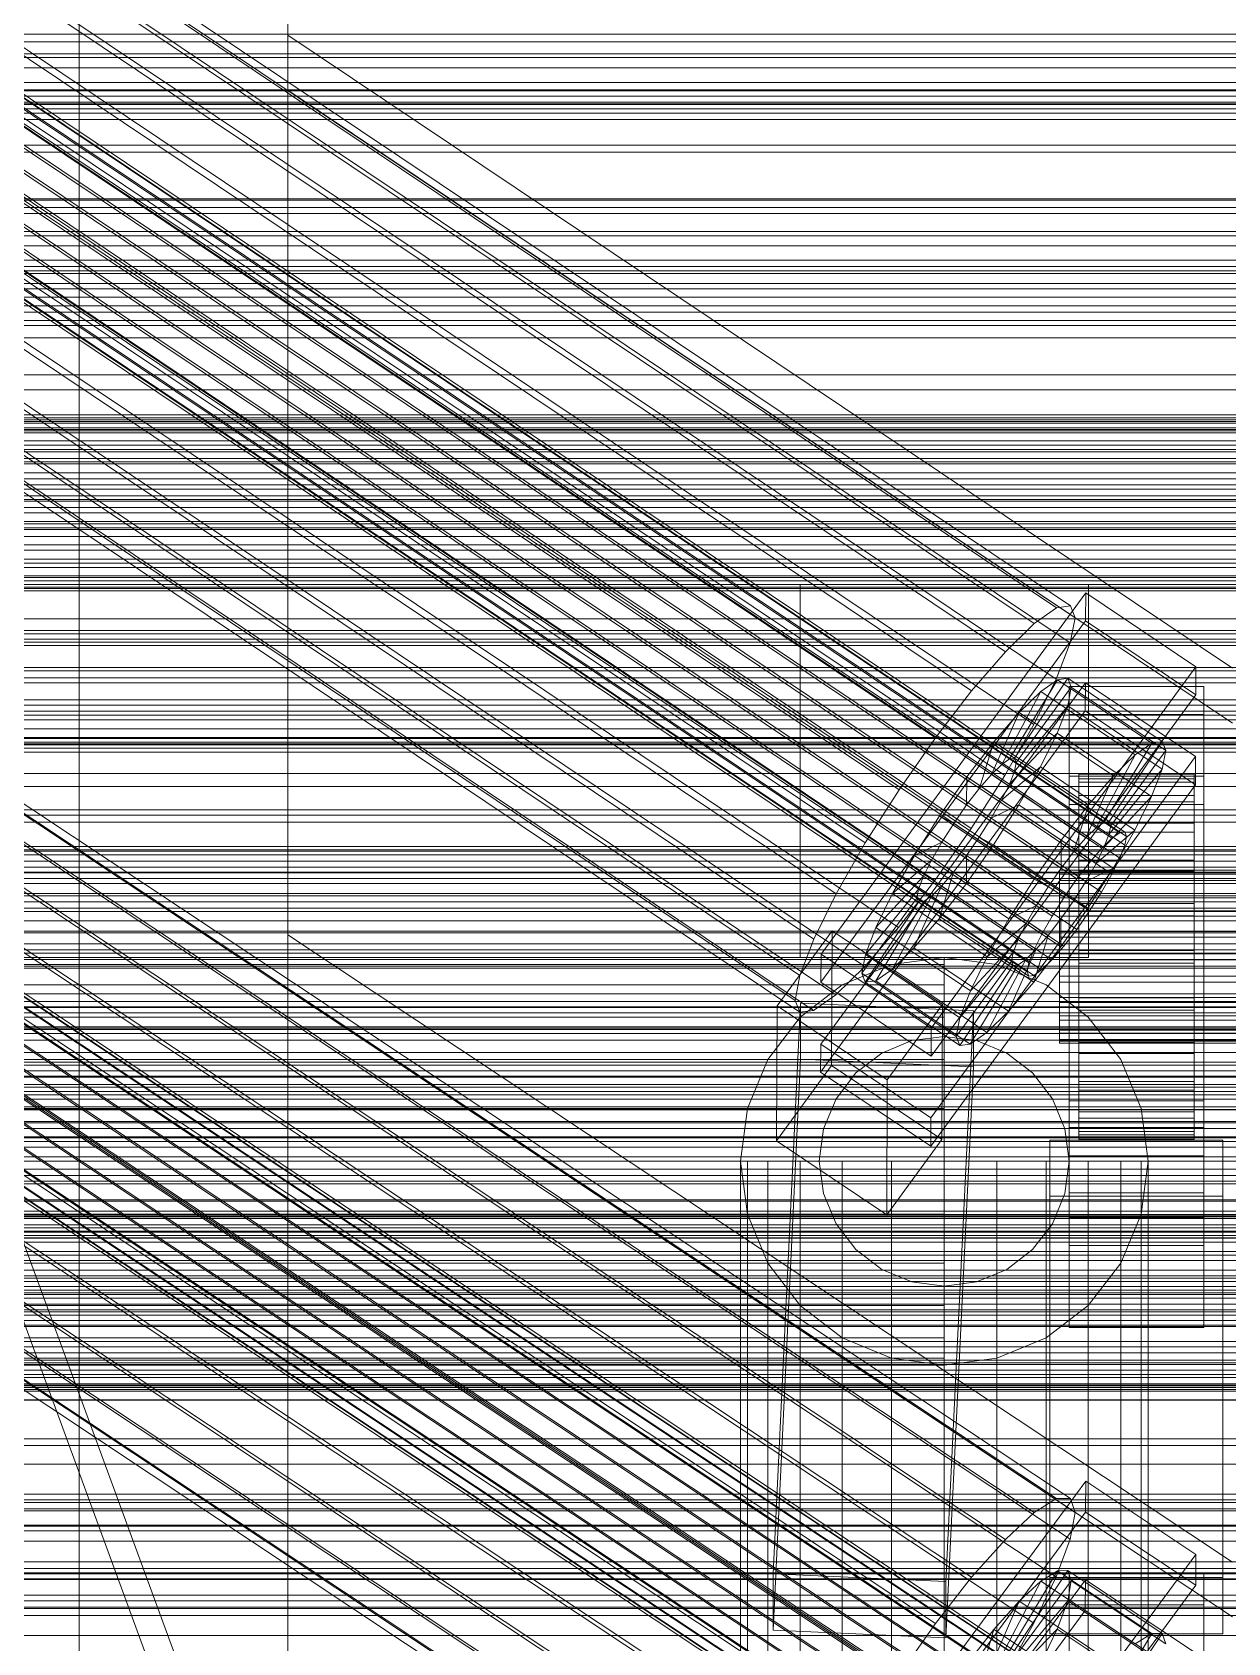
# Model space of a CAD drawing. Header units: millimetres. Extents: x -1970 to 59977, y -50268 to 6837.
# Drawn here: x -254.9 to -130.5, y -33500.1 to -33332.5 of the extents above; entities that cross this region are included whole.
import ezdxf

# ---------------------------------------------------------------- set-up
doc = ezdxf.new("R2010")
doc.units = ezdxf.units.MM
for name, color, linetype, lineweight in [('frontal_briquetadora', 7, 'Continuous', 0), ('frontal_C01', 7, 'Continuous', 0), ('frontal_C02', 7, 'Continuous', 0), ('frontal_C02-briq', 7, 'Continuous', 0), ('frontal_C03', 7, 'Continuous', 0), ('frontal_mezcladora', 7, 'Continuous', 0), ('frontal_secador', 7, 'Continuous', 0)]:
    doc.layers.add(name, color=color, linetype=linetype, lineweight=lineweight)

msp = doc.modelspace()

# ---------------------------------------------------------------- linework, layer by layer
at = {"layer": 'frontal_briquetadora'}
for p, q in [((-170, -33700), (-305, -33332.75)), ((345, -33332.75), (-305, -33332.75)), ((-167, -33700), (-302, -33332.75))]:
    msp.add_line(p, q, dxfattribs=at)
at = {"layer": 'frontal_C01'}
for p, q in [((-250, -32680.37), (-250, -35735.764)), ((-250, -35740.498), (-250, -32685.104)), ((-228.298, -33114.26), (-228.298, -33426.447)), ((-228.298, -33432.135), (-228.298, -33119.948)), ((-332.629, -33362.763), (-148.32, -33485.095)), ((-331.181, -33362.756), (-146.872, -33485.088)), ((-334.938, -33364.211), (-150.629, -33486.542)), ((-330.692, -33364.19), (-146.383, -33486.521)), ((-356.348, -33367.134), (-142.549, -33509.038)), ((-355.53, -33366.621), (-141.731, -33508.525)), ((-355.017, -33366.618), (-141.218, -33508.523)), ((-354.844, -33367.126), (-141.045, -33509.031)), ((-337.95, -33366.999), (-153.641, -33489.331)), ((-331.197, -33366.966), (-146.887, -33489.297)), ((-358.659, -33369.518), (-144.861, -33511.423)), ((-357.415, -33368.122), (-143.617, -33510.026)), ((-355.541, -33369.503), (-141.742, -33511.407)), ((-355.022, -33368.11), (-141.224, -33510.015)), ((-146.196, -33513.132), (-359.995, -33371.227)), ((-356.363, -33371.209), (-142.565, -33513.113)), ((-341.461, -33370.94), (-157.152, -33493.271)), ((-332.659, -33370.896), (-148.35, -33493.227)), ((-361.332, -33373.132), (-147.533, -33515.037)), ((-357.434, -33373.113), (-143.635, -33515.017)), ((-362.578, -33375.104), (-148.779, -33517.009)), ((-358.68, -33375.085), (-144.881, -33516.989)), ((-160.922, -33498.094), (-345.231, -33375.763)), ((-334.981, -33375.712), (-150.672, -33498.043)), ((-363.648, -33377.008), (-149.85, -33518.913)), ((-360.017, -33376.99), (-146.218, -33518.895)), ((-364.471, -33378.715), (-150.672, -33520.619)), ((-361.352, -33378.699), (-147.554, -33520.604)), ((-365.168, -33381.091), (-151.369, -33522.995)), ((-364.989, -33380.107), (-151.191, -33522.012)), ((-363.664, -33381.083), (-149.865, -33522.988)), ((-362.596, -33380.095), (-148.798, -33522)), ((-349.002, -33381.14), (-164.693, -33503.471)), ((-338.003, -33381.085), (-153.694, -33503.417)), ((-364.995, -33381.599), (-151.196, -33523.503)), ((-364.482, -33381.596), (-150.683, -33523.501)), ((-352.519, -33386.705), (-168.21, -33509.037)), ((-341.52, -33386.65), (-157.211, -33508.982)), ((-355.541, -33392.079), (-171.232, -33514.41)), ((-345.291, -33392.028), (-160.982, -33514.359)), ((-357.863, -33396.895), (-173.554, -33519.226)), ((-349.061, -33396.851), (-164.752, -33519.182)), ((-359.326, -33400.825), (-175.016, -33523.156)), ((-352.572, -33400.791), (-168.263, -33523.122)), ((-359.83, -33403.601), (-175.521, -33525.932)), ((-355.584, -33403.58), (-171.275, -33525.911)), ((-359.341, -33405.034), (-175.032, -33527.366)), ((-357.893, -33405.027), (-173.584, -33527.358)), ((-450, -33413.426), (450, -33413.426)), ((450, -33426.233), (-450, -33426.233)), ((-130, -33491.691), (-228.298, -33426.447)), ((-228.298, -33426.447), (-228.298, -33738.634)), ((-228.298, -33426.447), (-228.298, -33432.135)), ((-228.298, -33744.321), (-228.298, -33432.135)), ((-228.298, -33432.135), (-130, -33497.378)), ((450, -33446.584), (-450, -33446.584)), ((-450, -33459.391), (450, -33459.391)), ((-172.809, -33520.529), (-145.277, -33483.29)), ((-145.289, -33486.492), (-145.277, -33483.29)), ((-145.277, -33483.29), (-133.809, -33490.902)), ((-150.629, -33486.542), (-148.32, -33485.095)), ((-148.32, -33485.095), (-146.872, -33485.088)), ((-146.872, -33485.088), (-146.383, -33486.521)), ((-145.289, -33486.492), (-172.821, -33523.731)), ((-153.641, -33489.331), (-150.629, -33486.542)), ((-146.383, -33486.521), (-146.887, -33489.297)), ((-133.821, -33494.104), (-145.289, -33486.492)), ((-157.152, -33493.271), (-153.641, -33489.331)), ((-146.887, -33489.297), (-148.35, -33493.227)), ((-133.809, -33490.902), (-161.341, -33528.141)), ((-133.809, -33490.902), (-133.821, -33494.104)), ((-172.847, -33530.775), (-145.315, -33493.536)), ((-160.922, -33498.094), (-157.152, -33493.271)), ((-154.017, -33501.427), (-149.953, -33493.677)), ((-153.199, -33500.914), (-148.226, -33492.594)), ((-152.686, -33500.911), (-147.143, -33492.589)), ((-152.513, -33501.419), (-146.777, -33493.661)), ((-149.953, -33493.677), (-152.207, -33495.763)), ((-148.35, -33493.227), (-150.672, -33498.043)), ((-148.226, -33492.594), (-149.953, -33493.677)), ((-149.953, -33493.677), (-140.123, -33500.201)), ((-147.143, -33492.589), (-148.226, -33492.594)), ((-148.226, -33492.594), (-138.396, -33499.118)), ((-147.155, -33495.738), (-146.777, -33493.661)), ((-147.143, -33492.589), (-137.313, -33499.113)), ((-146.777, -33493.661), (-147.143, -33492.589)), ((-147, -33496.13), (-147, -33492.928)), ((-147, -33492.928), (-133, -33492.928)), ((-147, -33538.401), (-147, -33492.928)), ((-146.777, -33493.661), (-136.948, -33500.185)), ((-145.327, -33496.738), (-145.315, -33493.536)), ((-145.315, -33493.536), (-133.847, -33501.148)), ((-133, -33492.928), (-133, -33496.13)), ((-133, -33492.928), (-133, -33538.401)), ((-161.353, -33531.343), (-133.821, -33494.104)), ((-145.327, -33496.738), (-172.859, -33533.977)), ((-155.085, -33502.415), (-152.207, -33495.763)), ((-152.207, -33495.763), (-154.833, -33498.71)), ((-152.692, -33502.403), (-147.155, -33495.738)), ((-152.207, -33495.763), (-142.377, -33502.287)), ((-148.249, -33498.677), (-147.155, -33495.738)), ((-147.155, -33495.738), (-137.325, -33502.262)), ((-133, -33496.13), (-147, -33496.13)), ((-147, -33496.13), (-147, -33541.603)), ((-133.859, -33504.349), (-145.327, -33496.738)), ((-133, -33541.603), (-133, -33496.13)), ((-164.693, -33503.471), (-160.922, -33498.094)), ((-154.833, -33498.71), (-157.653, -33502.318)), ((-156.329, -33503.811), (-154.833, -33498.71)), ((-154.833, -33498.71), (-145.003, -33505.235)), ((-150.672, -33498.043), (-153.694, -33503.417)), ((-153.21, -33503.795), (-148.249, -33498.677)), ((-149.985, -33502.28), (-148.249, -33498.677)), ((-148.249, -33498.677), (-138.419, -33505.202)), ((-138.396, -33499.118), (-143.369, -33507.438)), ((-137.313, -33499.113), (-142.856, -33507.436)), ((-140.123, -33500.201), (-138.396, -33499.118)), ((-138.396, -33499.118), (-137.313, -33499.113)), ((-137.313, -33499.113), (-136.948, -33500.185))]:
    msp.add_line(p, q, dxfattribs=at)
at = {"layer": 'frontal_C02'}
for p, q in [((-250, -32976.99), (-250, -35767.535)), ((-250, -35772.314), (-250, -32981.769)), ((-228.298, -33158.452), (-228.298, -33332.832)), ((-228.298, -33338.573), (-228.298, -33164.193)), ((-332.629, -33268.94), (-148.32, -33392.424)), ((-331.181, -33268.743), (-146.872, -33392.227)), ((-334.938, -33270.563), (-150.629, -33394.047)), ((-330.692, -33269.986), (-146.383, -33393.47)), ((-356.348, -33273.156), (-142.549, -33416.398)), ((-355.53, -33272.581), (-141.731, -33415.822)), ((-355.022, -33273.873), (-141.224, -33417.114)), ((-355.017, -33272.511), (-141.218, -33415.753)), ((-354.844, -33272.952), (-141.045, -33416.193)), ((-337.95, -33273.504), (-153.641, -33396.988)), ((-331.197, -33272.585), (-146.887, -33396.069)), ((-358.659, -33275.635), (-144.861, -33418.877)), ((-357.415, -33274.198), (-143.617, -33417.439)), ((-355.541, -33275.211), (-141.742, -33418.453)), ((-146.196, -33420.611), (-359.995, -33277.37)), ((-356.363, -33276.876), (-142.565, -33420.118)), ((-332.659, -33276.363), (-148.35, -33399.847)), ((-357.434, -33278.754), (-143.635, -33421.995)), ((-341.461, -33277.56), (-157.152, -33401.044)), ((-361.332, -33279.284), (-147.533, -33422.525)), ((-358.68, -33280.717), (-144.881, -33423.958)), ((-362.578, -33281.247), (-148.779, -33424.488)), ((-160.922, -33405.94), (-345.231, -33282.456)), ((-334.981, -33281.062), (-150.672, -33404.546)), ((-363.648, -33283.125), (-149.85, -33426.366)), ((-360.017, -33282.631), (-146.218, -33425.872)), ((-364.471, -33284.79), (-150.672, -33428.031)), ((-362.596, -33285.803), (-148.798, -33429.044)), ((-361.352, -33284.365), (-147.554, -33427.607)), ((-365.168, -33287.049), (-151.369, -33430.29)), ((-364.995, -33287.49), (-151.196, -33430.731)), ((-364.989, -33286.128), (-151.191, -33429.369)), ((-364.482, -33287.42), (-150.683, -33430.661)), ((-363.664, -33286.844), (-149.865, -33430.086)), ((-338.003, -33286.362), (-153.694, -33409.846)), ((-349.002, -33287.857), (-164.693, -33411.341)), ((-341.52, -33291.901), (-157.211, -33415.385)), ((-352.519, -33293.397), (-168.21, -33416.881)), ((-345.291, -33297.303), (-160.982, -33420.787)), ((-355.541, -33298.696), (-171.232, -33422.18)), ((-349.061, -33302.198), (-164.752, -33425.682)), ((-357.863, -33303.395), (-173.554, -33426.879)), ((-359.326, -33307.173), (-175.016, -33430.657)), ((-352.572, -33306.255), (-168.263, -33429.739)), ((-355.584, -33309.195), (-171.275, -33432.679)), ((-359.83, -33309.772), (-175.521, -33433.256)), ((-359.341, -33311.016), (-175.032, -33434.5)), ((-357.893, -33310.819), (-173.584, -33434.303)), ((-311.15, -33333.539), (311.15, -33333.539)), ((-130, -33398.69), (-228.298, -33332.832)), ((-228.298, -33332.832), (-228.298, -33617.653)), ((-228.298, -33332.832), (-228.298, -33338.573)), ((-311.15, -33334.789), (311.15, -33334.789)), ((-311.15, -33337.756), (311.15, -33337.756)), ((-311.15, -33338.64), (311.15, -33338.64)), ((-228.298, -33623.394), (-228.298, -33338.573)), ((-228.298, -33338.573), (-130, -33404.431)), ((-425, -33339.802), (425, -33339.802)), ((-311.15, -33340.505), (311.15, -33340.505)), ((-311.15, -33340.963), (311.15, -33340.963)), ((-311.15, -33341.599), (311.15, -33341.599)), ((-172.809, -33428.452), (-145.277, -33390.859)), ((-145.289, -33393.781), (-145.277, -33390.859)), ((-145.277, -33390.859), (-133.809, -33398.542)), ((-150.629, -33394.047), (-148.32, -33392.424)), ((-148.32, -33392.424), (-146.872, -33392.227)), ((-146.872, -33392.227), (-146.383, -33393.47)), ((-145.289, -33393.781), (-172.821, -33431.374)), ((-153.641, -33396.988), (-150.629, -33394.047)), ((-146.383, -33393.47), (-146.887, -33396.069)), ((-133.821, -33401.465), (-145.289, -33393.781)), ((-146.887, -33396.069), (-148.35, -33399.847)), ((-157.152, -33401.044), (-153.641, -33396.988)), ((-133.809, -33398.542), (-161.341, -33436.135)), ((-152.686, -33408.069), (-147.143, -33399.748)), ((-148.35, -33399.847), (-150.672, -33404.546)), ((-147.143, -33399.748), (-148.226, -33399.895)), ((-147.143, -33399.748), (-137.313, -33406.333)), ((-146.777, -33400.678), (-147.143, -33399.748)), ((-133.809, -33398.542), (-133.821, -33401.465)), ((-172.847, -33437.804), (-145.315, -33400.211)), ((-161.353, -33439.058), (-133.821, -33401.465)), ((-160.922, -33405.94), (-157.152, -33401.044)), ((-154.017, -33408.714), (-149.953, -33401.11)), ((-153.199, -33408.139), (-148.226, -33399.895)), ((-152.513, -33408.51), (-146.777, -33400.678)), ((-149.953, -33401.11), (-152.207, -33403.309)), ((-148.226, -33399.895), (-149.953, -33401.11)), ((-149.953, -33401.11), (-140.123, -33407.695)), ((-148.226, -33399.895), (-138.396, -33406.481)), ((-147.155, -33402.622), (-146.777, -33400.678)), ((-147, -33403.511), (-147, -33400.589)), ((-147, -33400.589), (-133, -33400.589)), ((-147, -33446.493), (-147, -33400.589)), ((-146.777, -33400.678), (-136.948, -33407.264)), ((-145.327, -33403.134), (-145.315, -33400.211)), ((-145.315, -33400.211), (-133.847, -33407.895)), ((-133, -33400.589), (-133, -33403.511)), ((-133, -33400.589), (-133, -33446.493)), ((-145.327, -33403.134), (-172.859, -33440.727)), ((-152.692, -33409.431), (-147.155, -33402.622)), ((-148.249, -33405.448), (-147.155, -33402.622)), ((-147.155, -33402.622), (-137.325, -33409.208)), ((-133.859, -33410.817), (-145.327, -33403.134)), ((-155.085, -33409.756), (-152.207, -33403.309)), ((-152.207, -33403.309), (-154.833, -33406.343)), ((-150.672, -33404.546), (-153.694, -33409.846)), ((-152.207, -33403.309), (-142.377, -33409.895)), ((-133, -33403.511), (-147, -33403.511)), ((-147, -33403.511), (-147, -33449.416)), ((-133, -33449.416), (-133, -33403.511)), ((-164.693, -33411.341), (-160.922, -33405.94)), ((-154.833, -33406.343), (-157.653, -33410.005)), ((-156.329, -33411.193), (-154.833, -33406.343)), ((-154.833, -33406.343), (-145.003, -33412.929)), ((-153.21, -33410.769), (-148.249, -33405.448)), ((-149.985, -33408.963), (-148.249, -33405.448)), ((-148.249, -33405.448), (-138.419, -33412.034)), ((-138.396, -33406.481), (-143.369, -33414.725)), ((-137.313, -33406.333), (-142.856, -33414.655)), ((-140.123, -33407.695), (-138.396, -33406.481)), ((-138.396, -33406.481), (-137.313, -33406.333)), ((-137.313, -33406.333), (-136.948, -33407.264)), ((-133.847, -33407.895), (-161.379, -33445.488)), ((-154.017, -33408.714), (-153.199, -33408.139)), ((-153.199, -33408.139), (-152.686, -33408.069)), ((-143.369, -33414.725), (-153.199, -33408.139)), ((-142.856, -33414.655), (-152.686, -33408.069)), ((-152.686, -33408.069), (-152.513, -33408.51)), ((-140.123, -33407.695), (-144.188, -33415.3)), ((-136.948, -33407.264), (-142.683, -33415.095)), ((-142.377, -33409.895), (-140.123, -33407.695)), ((-136.948, -33407.264), (-137.325, -33409.208)), ((-133.847, -33407.895), (-133.859, -33410.817)), ((-153.694, -33409.846), (-157.211, -33415.385)), ((-156.329, -33411.193), (-155.085, -33409.756)), ((-155.085, -33409.756), (-154.017, -33408.714)), ((-145.255, -33416.342), (-155.085, -33409.756)), ((-154.033, -33412.434), (-149.985, -33408.963)), ((-144.188, -33415.3), (-154.017, -33408.714)), ((-152.692, -33409.431), (-153.21, -33410.769)), ((-152.513, -33408.51), (-152.692, -33409.431)), ((-142.862, -33416.016), (-152.692, -33409.431)), ((-142.683, -33415.095), (-152.513, -33408.51)), ((-152.246, -33412.927), (-149.985, -33408.963)), ((-149.985, -33408.963), (-140.156, -33415.549)), ((-146, -33419.728), (-146, -33409.734)), ((-146, -33409.734), (-146, -33410.21)), ((-146, -33409.734), (-134, -33409.734)), ((-146, -33410.552), (-146, -33409.734)), ((-142.377, -33409.895), (-145.255, -33416.342)), ((-145.003, -33412.929), (-142.377, -33409.895)), ((-137.325, -33409.208), (-142.862, -33416.016)), ((-137.325, -33409.208), (-138.419, -33412.034)), ((-134, -33410.21), (-134, -33409.734)), ((-134, -33409.734), (-134, -33419.728)), ((-134, -33409.734), (-134, -33410.552)), ((-168.21, -33416.881), (-164.693, -33411.341)), ((-161.391, -33448.41), (-133.859, -33410.817)), ((-157.653, -33410.005), (-160.474, -33414.046)), ((-157.653, -33410.005), (-157.665, -33412.928)), ((-157.665, -33412.928), (-156.329, -33411.193)), ((-147.823, -33416.591), (-157.653, -33410.005)), ((-146.499, -33417.779), (-156.329, -33411.193)), ((-153.21, -33410.769), (-154.033, -33412.434)), ((-143.38, -33417.355), (-153.21, -33410.769)), ((-147, -33412.864), (-147, -33409.941)), ((-147, -33409.941), (-133, -33409.941)), ((-147, -33455.845), (-147, -33409.941)), ((-146, -33419.953), (-146, -33410.21)), ((-146, -33410.21), (-146, -33411.947)), ((-146, -33410.21), (-134, -33410.21)), ((-146, -33420.115), (-146, -33410.552)), ((-146, -33410.552), (-134, -33410.552)), ((-146, -33412.608), (-146, -33410.552)), ((-134, -33411.947), (-134, -33410.21)), ((-134, -33410.21), (-134, -33419.953)), ((-134, -33410.552), (-134, -33420.115)), ((-134, -33410.552), (-134, -33412.608)), ((-133, -33409.941), (-133, -33412.864)), ((-133, -33409.941), (-133, -33455.845)), ((-159.001, -33414.842), (-157.665, -33412.928)), ((-157.665, -33412.928), (-147.835, -33419.514)), ((-154.033, -33412.434), (-155.103, -33414.312)), ((-155.103, -33414.312), (-152.246, -33412.927)), ((-154.877, -33417.071), (-152.246, -33412.927)), ((-144.203, -33419.02), (-154.033, -33412.434)), ((-152.246, -33412.927), (-142.416, -33419.513)), ((-147.823, -33416.591), (-145.003, -33412.929)), ((-133, -33412.864), (-147, -33412.864)), ((-147, -33412.864), (-147, -33458.768)), ((-145.003, -33412.929), (-146.499, -33417.779)), ((-146, -33420.776), (-146, -33411.947)), ((-146, -33411.947), (-146, -33414.828)), ((-146, -33411.947), (-134, -33411.947)), ((-146, -33421.089), (-146, -33412.608)), ((-146, -33412.608), (-134, -33412.608)), ((-146, -33415.763), (-146, -33412.608)), ((-138.419, -33412.034), (-143.38, -33417.355)), ((-138.419, -33412.034), (-140.156, -33415.549)), ((-134, -33414.828), (-134, -33411.947)), ((-134, -33411.947), (-134, -33420.776)), ((-134, -33412.608), (-134, -33421.089)), ((-134, -33412.608), (-134, -33415.763)), ((-133, -33458.768), (-133, -33412.864)), ((-160.474, -33414.046), (-163.105, -33418.19)), ((-159.001, -33414.842), (-160.474, -33414.046)), ((-160.474, -33414.046), (-150.644, -33420.632)), ((-160.247, -33416.805), (-159.001, -33414.842)), ((-149.171, -33421.428), (-159.001, -33414.842)), ((-155.103, -33414.312), (-156.35, -33416.275)), ((-145.274, -33420.898), (-155.103, -33414.312)), ((-146, -33422.141), (-146, -33414.828)), ((-146, -33414.828), (-146, -33418.655)), ((-146, -33414.828), (-134, -33414.828)), ((-143.369, -33414.725), (-144.188, -33415.3)), ((-142.856, -33414.655), (-143.369, -33414.725)), ((-142.683, -33415.095), (-142.856, -33414.655)), ((-134, -33418.655), (-134, -33414.828)), ((-134, -33414.828), (-134, -33422.141)), ((-157.211, -33415.385), (-160.982, -33420.787)), ((-156.35, -33416.275), (-157.686, -33418.189)), ((-156.35, -33416.275), (-154.877, -33417.071)), ((-146.52, -33422.861), (-156.35, -33416.275)), ((-150.644, -33420.632), (-147.823, -33416.591)), ((-147.835, -33419.514), (-147.823, -33416.591)), ((-145.255, -33416.342), (-146.499, -33417.779)), ((-146, -33422.583), (-146, -33415.763)), ((-146, -33415.763), (-134, -33415.763)), ((-146, -33419.8), (-146, -33415.763)), ((-144.188, -33415.3), (-145.255, -33416.342)), ((-140.156, -33415.549), (-144.203, -33419.02)), ((-143.617, -33417.439), (-142.549, -33416.398)), ((-143.38, -33417.355), (-142.862, -33416.016)), ((-142.862, -33416.016), (-142.683, -33415.095)), ((-142.549, -33416.398), (-141.731, -33415.822)), ((-140.156, -33415.549), (-142.416, -33419.513)), ((-141.731, -33415.822), (-141.218, -33415.753)), ((-141.045, -33416.193), (-141.224, -33417.114)), ((-141.218, -33415.753), (-141.045, -33416.193)), ((-134, -33415.763), (-134, -33422.583)), ((-134, -33415.763), (-134, -33419.8)), ((-171.232, -33422.18), (-168.21, -33416.881)), ((-163.105, -33418.19), (-165.365, -33422.154)), ((-160.247, -33416.805), (-163.105, -33418.19)), ((-163.105, -33418.19), (-153.275, -33424.775)), ((-161.318, -33418.683), (-160.247, -33416.805)), ((-150.417, -33423.391), (-160.247, -33416.805)), ((-157.686, -33418.189), (-159.022, -33419.923)), ((-157.698, -33421.111), (-154.877, -33417.071)), ((-157.686, -33418.189), (-157.698, -33421.111)), ((-147.856, -33424.775), (-157.686, -33418.189)), ((-154.877, -33417.071), (-145.047, -33423.657)), ((-146.499, -33417.779), (-147.835, -33419.514)), ((-144.861, -33418.877), (-143.617, -33417.439)), ((-144.203, -33419.02), (-143.38, -33417.355)), ((-141.224, -33417.114), (-141.742, -33418.453)), ((-161.318, -33418.683), (-165.365, -33422.154)), ((-162.14, -33420.347), (-161.318, -33418.683)), ((-151.488, -33425.268), (-161.318, -33418.683)), ((-159.022, -33419.923), (-160.518, -33424.774)), ((-159.022, -33419.923), (-160.266, -33421.361)), ((-149.192, -33426.509), (-159.022, -33419.923)), ((-147.835, -33419.514), (-149.171, -33421.428)), ((-148, -33420.115), (-148, -33419.728)), ((-148, -33419.728), (-148, -33419.953)), ((-148, -33419.728), (148, -33419.728)), ((-148, -33419.953), (-148, -33420.776)), ((-148, -33419.953), (148, -33419.953)), ((-146.196, -33420.611), (-144.861, -33418.877)), ((-146, -33423.954), (-146, -33418.655)), ((-146, -33418.655), (-146, -33423.169)), ((-146, -33418.655), (-134, -33418.655)), ((-146, -33419.953), (-146, -33419.728)), ((-134, -33419.728), (-146, -33419.728)), ((-146, -33419.728), (-146, -33420.115)), ((-146, -33424.496), (-146, -33419.8)), ((-146, -33419.8), (-134, -33419.8)), ((-146, -33424.446), (-146, -33419.8)), ((-146, -33420.776), (-146, -33419.953)), ((-134, -33419.953), (-146, -33419.953)), ((-145.274, -33420.898), (-144.203, -33419.02)), ((-142.416, -33419.513), (-145.274, -33420.898)), ((-142.416, -33419.513), (-145.047, -33423.657)), ((-141.742, -33418.453), (-142.565, -33420.118)), ((-134, -33423.169), (-134, -33418.655)), ((-134, -33418.655), (-134, -33423.954)), ((-134, -33419.728), (-134, -33419.953)), ((-134, -33420.115), (-134, -33419.728)), ((-134, -33419.8), (-134, -33424.496)), ((-134, -33419.8), (-134, -33424.446)), ((-134, -33419.953), (-134, -33420.776)), ((-162.14, -33420.347), (-167.102, -33425.669)), ((-160.982, -33420.787), (-164.752, -33425.682)), ((-160.266, -33421.361), (-163.144, -33427.808)), ((-162.659, -33421.686), (-162.14, -33420.347)), ((-152.311, -33426.933), (-162.14, -33420.347)), ((-160.266, -33421.361), (-161.333, -33422.402)), ((-160.518, -33424.774), (-157.698, -33421.111)), ((-150.436, -33427.946), (-160.266, -33421.361)), ((-157.698, -33421.111), (-147.868, -33427.697)), ((-153.275, -33424.775), (-150.644, -33420.632)), ((-150.644, -33420.632), (-149.171, -33421.428)), ((-149.171, -33421.428), (-150.417, -33423.391)), ((-148, -33421.089), (-148, -33420.115)), ((-148, -33420.115), (148, -33420.115)), ((-148, -33420.776), (-148, -33422.141)), ((-148, -33420.776), (148, -33420.776)), ((-148, -33422.583), (-148, -33421.089)), ((-148, -33421.089), (148, -33421.089)), ((-147.533, -33422.525), (-146.196, -33420.611)), ((-146.52, -33422.861), (-145.274, -33420.898)), ((-134, -33420.115), (-146, -33420.115)), ((-146, -33420.115), (-146, -33421.089)), ((-146, -33422.141), (-146, -33420.776)), ((-134, -33420.776), (-146, -33420.776)), ((-134, -33421.089), (-146, -33421.089)), ((-146, -33421.089), (-146, -33422.583)), ((-142.565, -33420.118), (-143.635, -33421.995)), ((-134, -33421.089), (-134, -33420.115)), ((-134, -33420.776), (-134, -33422.141)), ((-134, -33422.583), (-134, -33421.089)), ((-173.554, -33426.879), (-171.232, -33422.18)), ((-162.837, -33422.607), (-168.573, -33430.439)), ((-162.664, -33423.048), (-168.208, -33431.369)), ((-162.659, -33421.686), (-168.196, -33428.495)), ((-162.151, -33422.978), (-167.125, -33431.222)), ((-165.365, -33422.154), (-167.102, -33425.669)), ((-161.333, -33422.402), (-165.397, -33430.007)), ((-165.365, -33422.154), (-155.535, -33428.74)), ((-162.837, -33422.607), (-162.659, -33421.686)), ((-162.664, -33423.048), (-162.837, -33422.607)), ((-153.008, -33429.193), (-162.837, -33422.607)), ((-162.151, -33422.978), (-162.664, -33423.048)), ((-152.835, -33429.633), (-162.664, -33423.048)), ((-152.829, -33428.272), (-162.659, -33421.686)), ((-161.333, -33422.402), (-162.151, -33422.978)), ((-152.321, -33429.564), (-162.151, -33422.978)), ((-151.503, -33428.988), (-161.333, -33422.402)), ((-148.779, -33424.488), (-147.533, -33422.525)), ((-148, -33422.141), (-148, -33423.954)), ((-148, -33422.141), (148, -33422.141)), ((-148, -33424.496), (-148, -33422.583)), ((-148, -33422.583), (148, -33422.583)), ((-147.856, -33424.775), (-146.52, -33422.861)), ((-145.047, -33423.657), (-146.52, -33422.861)), ((-146, -33423.954), (-146, -33422.141)), ((-134, -33422.141), (-146, -33422.141)), ((-134, -33422.583), (-146, -33422.583)), ((-146, -33422.583), (-146, -33424.496)), ((-146, -33423.169), (-146, -33426.092)), ((-134, -33423.169), (-146, -33423.169)), ((-146, -33423.169), (-146, -33428.061)), ((-143.635, -33421.995), (-144.881, -33423.958)), ((-134, -33422.141), (-134, -33423.954)), ((-134, -33424.496), (-134, -33422.583)), ((-134, -33426.092), (-134, -33423.169)), ((-134, -33428.061), (-134, -33423.169)), ((-163.144, -33427.808), (-160.518, -33424.774)), ((-160.518, -33424.774), (-150.688, -33431.359)), ((-155.535, -33428.74), (-153.275, -33424.775)), ((-153.275, -33424.775), (-150.417, -33423.391)), ((-150.417, -33423.391), (-151.488, -33425.268)), ((-149.85, -33426.366), (-148.779, -33424.488)), ((-149.192, -33426.509), (-147.856, -33424.775)), ((-148, -33423.954), (-148, -33426.092)), ((-148, -33423.954), (148, -33423.954)), ((-148, -33426.697), (-148, -33424.496)), ((-148, -33424.496), (148, -33424.496)), ((-145.047, -33423.657), (-147.868, -33427.697)), ((-147.868, -33427.697), (-147.856, -33424.775)), ((-144.881, -33423.958), (-146.218, -33425.872)), ((-146, -33426.092), (-146, -33423.954)), ((-134, -33423.954), (-146, -33423.954)), ((-146, -33426.697), (-146, -33424.446)), ((-146, -33424.446), (-134, -33424.446)), ((-146, -33429.383), (-146, -33424.446)), ((-134, -33424.496), (-146, -33424.496)), ((-146, -33424.496), (-146, -33426.697)), ((-134, -33423.954), (-134, -33426.092)), ((-134, -33424.446), (-134, -33426.697)), ((-134, -33424.446), (-134, -33429.383)), ((-134, -33426.697), (-134, -33424.496)), ((-177.394, -33433.84), (-171.658, -33426.008)), ((-171.715, -33440.037), (-171.658, -33426.008)), ((-171.658, -33426.008), (-160.19, -33433.692)), ((-164.752, -33425.682), (-168.263, -33429.739)), ((-167.102, -33425.669), (-168.196, -33428.495)), ((-167.102, -33425.669), (-157.272, -33432.255)), ((-155.535, -33428.74), (-151.488, -33425.268)), ((-151.488, -33425.268), (-152.311, -33426.933)), ((-150.688, -33431.359), (-149.192, -33426.509)), ((-150.672, -33428.031), (-149.85, -33426.366)), ((-150.436, -33427.946), (-149.192, -33426.509)), ((-148, -33426.092), (-148, -33428.409)), ((148, -33426.092), (-148, -33426.092)), ((-146.218, -33425.872), (-147.554, -33427.607)), ((-146, -33426.092), (-134, -33426.092)), ((-146, -33428.409), (-146, -33426.092)), ((-134, -33426.092), (-134, -33428.409)), ((-175.016, -33430.657), (-173.554, -33426.879)), ((-165.397, -33430.007), (-163.144, -33427.808)), ((-163.144, -33427.808), (-153.314, -33434.393)), ((-158.366, -33435.08), (-152.829, -33428.272)), ((-157.272, -33432.255), (-152.311, -33426.933)), ((-153.314, -33434.393), (-150.436, -33427.946)), ((-152.829, -33428.272), (-153.008, -33429.193)), ((-152.311, -33426.933), (-152.829, -33428.272)), ((-151.503, -33428.988), (-150.436, -33427.946)), ((-151.191, -33429.369), (-150.672, -33428.031)), ((-147.868, -33427.697), (-150.688, -33431.359)), ((-147.554, -33427.607), (-148.798, -33429.044)), ((-148, -33429.035), (-148, -33426.697)), ((-148, -33426.697), (148, -33426.697)), ((-134, -33426.697), (-146, -33426.697)), ((-146, -33426.697), (-146, -33429.035)), ((-146, -33428.409), (-146, -33428.061)), ((-146, -33428.061), (-146, -33432.998)), ((-146, -33428.061), (-134, -33428.061)), ((-134, -33429.035), (-134, -33426.697)), ((-134, -33432.998), (-134, -33428.061)), ((-134, -33428.061), (-134, -33428.409)), ((-172.809, -33428.452), (-172.821, -33431.374)), ((-161.341, -33436.135), (-172.809, -33428.452)), ((-168.263, -33429.739), (-171.275, -33432.679)), ((-168.196, -33428.495), (-168.573, -33430.439)), ((-168.196, -33428.495), (-158.366, -33435.08)), ((-167.125, -33431.222), (-165.397, -33430.007)), ((-165.397, -33430.007), (-155.567, -33436.593)), ((-158.743, -33437.025), (-153.008, -33429.193)), ((-158.378, -33437.955), (-152.835, -33429.633)), ((-157.295, -33437.808), (-152.321, -33429.564)), ((-157.272, -33432.255), (-155.535, -33428.74)), ((-155.567, -33436.593), (-151.503, -33428.988)), ((-153.008, -33429.193), (-152.835, -33429.633)), ((-152.835, -33429.633), (-152.321, -33429.564)), ((-152.321, -33429.564), (-151.503, -33428.988)), ((-151.369, -33430.29), (-151.191, -33429.369)), ((-148.798, -33429.044), (-149.865, -33430.086)), ((-148, -33428.409), (-148, -33430.748)), ((-148, -33428.409), (148, -33428.409)), ((-148, -33431.352), (-148, -33429.035)), ((-148, -33429.035), (148, -33429.035)), ((-146, -33430.748), (-146, -33428.409)), ((-134, -33428.409), (-146, -33428.409)), ((-146, -33429.035), (-146, -33429.383)), ((-134, -33429.035), (-146, -33429.035)), ((-146, -33429.035), (-146, -33431.352)), ((-146, -33429.383), (-134, -33429.383)), ((-146, -33434.275), (-146, -33429.383)), ((-134, -33428.409), (-134, -33430.748)), ((-134, -33429.383), (-134, -33429.035)), ((-134, -33431.352), (-134, -33429.035)), ((-134, -33429.383), (-134, -33434.275)), ((-175.521, -33433.256), (-175.016, -33430.657)), ((-172.821, -33431.374), (-161.353, -33439.058)), ((-168.573, -33430.439), (-168.208, -33431.369)), ((-168.573, -33430.439), (-158.743, -33437.025)), ((-168.208, -33431.369), (-167.125, -33431.222)), ((-168.208, -33431.369), (-158.378, -33437.955)), ((-167.125, -33431.222), (-157.295, -33437.808)), ((-150.688, -33431.359), (-153.314, -33434.393)), ((-151.196, -33430.731), (-151.369, -33430.29)), ((-150.683, -33430.661), (-151.196, -33430.731)), ((-149.865, -33430.086), (-150.683, -33430.661)), ((-148, -33430.748), (-148, -33432.948)), ((-148, -33430.748), (148, -33430.748)), ((-148, -33433.491), (-148, -33431.352)), ((-148, -33431.352), (148, -33431.352)), ((-146, -33432.948), (-146, -33430.748)), ((-146, -33430.748), (-146, -33432.998)), ((-134, -33430.748), (-146, -33430.748)), ((-146, -33431.352), (-146, -33434.275)), ((-134, -33431.352), (-146, -33431.352)), ((-146, -33431.352), (-146, -33433.491)), ((-134, -33432.998), (-134, -33430.748)), ((-134, -33430.748), (-134, -33432.948)), ((-134, -33434.275), (-134, -33431.352)), ((-134, -33433.491), (-134, -33431.352)), ((-175.032, -33434.5), (-175.521, -33433.256)), ((-171.275, -33432.679), (-173.584, -33434.303)), ((-158.366, -33435.08), (-157.272, -33432.255)), ((-148, -33432.948), (-148, -33434.861)), ((-148, -33432.948), (148, -33432.948)), ((-146, -33434.861), (-146, -33432.948)), ((-146, -33432.948), (-146, -33437.644)), ((-134, -33432.948), (-146, -33432.948)), ((-146, -33432.998), (-146, -33437.644)), ((-146, -33432.998), (-134, -33432.998)), ((-134, -33437.644), (-134, -33432.948)), ((-134, -33432.948), (-134, -33434.861)), ((-134, -33437.644), (-134, -33432.998)), ((-177.811, -33492.921), (-174.943, -33433.544)), ((-177.394, -33433.84), (-177.451, -33447.869)), ((-165.926, -33441.524), (-177.394, -33433.84)), ((-173.584, -33434.303), (-175.032, -33434.5)), ((-174.943, -33439.391), (-174.943, -33433.544)), ((-174.943, -33433.544), (-156.962, -33434.338)), ((-160.19, -33433.692), (-165.926, -33441.524)), ((-160.19, -33433.692), (-160.247, -33447.721)), ((-156.962, -33434.338), (-159.83, -33493.715)), ((-156.962, -33434.338), (-156.962, -33440.185)), ((-153.314, -33434.393), (-155.567, -33436.593)), ((-148, -33435.304), (-148, -33433.491)), ((-148, -33433.491), (148, -33433.491)), ((-148, -33434.861), (-148, -33436.355)), ((-148, -33434.861), (148, -33434.861)), ((-146, -33433.491), (-146, -33438.789)), ((-134, -33433.491), (-146, -33433.491)), ((-146, -33433.491), (-146, -33435.304)), ((-146, -33434.275), (-134, -33434.275)), ((-146, -33438.789), (-146, -33434.275)), ((-146, -33436.355), (-146, -33434.861)), ((-146, -33434.861), (-146, -33441.682)), ((-134, -33434.861), (-146, -33434.861)), ((-134, -33438.789), (-134, -33433.491)), ((-134, -33435.304), (-134, -33433.491)), ((-134, -33434.275), (-134, -33438.789)), ((-134, -33441.682), (-134, -33434.861)), ((-134, -33434.861), (-134, -33436.355)), ((-161.353, -33439.058), (-161.341, -33436.135)), ((-158.743, -33437.025), (-158.366, -33435.08)), ((-155.567, -33436.593), (-157.295, -33437.808)), ((-148, -33436.668), (-148, -33435.304)), ((-148, -33435.304), (148, -33435.304)), ((-148, -33436.355), (-148, -33437.329)), ((-148, -33436.355), (148, -33436.355)), ((-148, -33437.491), (-148, -33436.668)), ((-148, -33436.668), (148, -33436.668)), ((-146, -33435.304), (-146, -33442.616)), ((-134, -33435.304), (-146, -33435.304)), ((-146, -33435.304), (-146, -33436.668)), ((-146, -33437.329), (-146, -33436.355)), ((-146, -33436.355), (-146, -33444.836)), ((-134, -33436.355), (-146, -33436.355)), ((-146, -33436.668), (-146, -33445.497)), ((-134, -33436.668), (-146, -33436.668)), ((-146, -33436.668), (-146, -33437.491)), ((-134, -33442.616), (-134, -33435.304)), ((-134, -33436.668), (-134, -33435.304)), ((-134, -33444.836), (-134, -33436.355)), ((-134, -33436.355), (-134, -33437.329)), ((-134, -33445.497), (-134, -33436.668)), ((-134, -33437.491), (-134, -33436.668)), ((-172.847, -33437.804), (-172.859, -33440.727)), ((-161.379, -33445.488), (-172.847, -33437.804)), ((-158.378, -33437.955), (-158.743, -33437.025)), ((-157.295, -33437.808), (-158.378, -33437.955)), ((-148, -33437.329), (-148, -33437.717)), ((-148, -33437.329), (148, -33437.329)), ((-148, -33437.717), (-148, -33437.491)), ((-148, -33437.491), (148, -33437.491)), ((-148, -33437.717), (148, -33437.717)), ((-146, -33437.717), (-146, -33437.329)), ((-146, -33437.329), (-146, -33446.892)), ((-134, -33437.329), (-146, -33437.329)), ((-146, -33437.491), (-146, -33447.235)), ((-134, -33437.491), (-146, -33437.491)), ((-146, -33437.491), (-146, -33437.717)), ((-146, -33437.644), (-146, -33441.682)), ((-146, -33437.644), (-134, -33437.644)), ((-146, -33437.717), (-146, -33447.711)), ((-134, -33437.717), (-146, -33437.717)), ((-134, -33446.892), (-134, -33437.329)), ((-134, -33437.329), (-134, -33437.717)), ((-134, -33447.235), (-134, -33437.491)), ((-134, -33437.717), (-134, -33437.491)), ((-134, -33441.682), (-134, -33437.644)), ((-134, -33447.711), (-134, -33437.717)), ((-177.811, -33498.767), (-174.943, -33439.391)), ((-171.715, -33440.037), (-177.451, -33447.869)), ((-156.962, -33440.185), (-174.943, -33439.391)), ((-160.247, -33447.721), (-171.715, -33440.037)), ((-146, -33438.789), (-134, -33438.789)), ((-146, -33442.616), (-146, -33438.789)), ((-134, -33438.789), (-134, -33442.616)), ((-172.859, -33440.727), (-161.391, -33448.41)), ((-165.983, -33455.552), (-165.926, -33441.524)), ((-159.83, -33499.562), (-156.962, -33440.185)), ((-146, -33441.682), (-146, -33444.836)), ((-146, -33441.682), (-134, -33441.682)), ((-134, -33444.836), (-134, -33441.682)), ((-146, -33442.616), (-134, -33442.616)), ((-146, -33445.497), (-146, -33442.616)), ((-134, -33442.616), (-134, -33445.497)), ((-147, -33457.732), (-147, -33443.703)), ((-147, -33443.703), (-133, -33443.703)), ((-147, -33453.267), (-147, -33443.703)), ((-146, -33444.836), (-146, -33446.892)), ((-146, -33444.836), (-134, -33444.836)), ((-134, -33446.892), (-134, -33444.836)), ((-133, -33443.703), (-133, -33457.732)), ((-133, -33443.703), (-133, -33453.267)), ((-161.391, -33448.41), (-161.379, -33445.488)), ((-133, -33446.493), (-147, -33446.493)), ((-147, -33446.493), (-147, -33449.416)), ((-146, -33445.497), (-134, -33445.497)), ((-146, -33447.235), (-146, -33445.497)), ((-134, -33445.497), (-134, -33447.235)), ((-133, -33449.416), (-133, -33446.493)), ((-177.451, -33447.869), (-165.983, -33455.552)), ((-165.983, -33455.552), (-160.247, -33447.721)), ((-149, -33453.64), (-149, -33447.795)), ((-149, -33447.795), (-131, -33447.795)), ((-149, -33493.317), (-149, -33447.795)), ((-146, -33446.892), (-146, -33447.711)), ((-146, -33446.892), (-134, -33446.892)), ((-146, -33447.235), (-134, -33447.235)), ((-146, -33447.711), (-146, -33447.235)), ((-146, -33447.711), (-134, -33447.711)), ((-134, -33447.711), (-134, -33446.892)), ((-134, -33447.235), (-134, -33447.711)), ((-131, -33447.795), (-131, -33453.64)), ((-131, -33447.795), (-131, -33493.317)), ((-147, -33449.416), (-133, -33449.416)), ((-133, -33453.267), (-147, -33453.267)), ((-147, -33453.267), (-147, -33467.296)), ((-133, -33467.296), (-133, -33453.267)), ((-131, -33453.64), (-149, -33453.64)), ((-149, -33499.162), (-149, -33453.64)), ((-131, -33499.162), (-131, -33453.64)), ((-133, -33455.845), (-147, -33455.845)), ((-147, -33455.845), (-147, -33458.768)), ((-133, -33458.768), (-133, -33455.845)), ((-133, -33457.732), (-147, -33457.732)), ((-147, -33457.732), (-147, -33467.296)), ((-133, -33467.296), (-133, -33457.732)), ((-147, -33458.768), (-133, -33458.768)), ((-147, -33467.296), (-133, -33467.296)), ((-425, -33487.86), (425, -33487.86)), ((-159.83, -33493.715), (-177.811, -33492.921)), ((-177.811, -33492.921), (-177.811, -33498.767)), ((-131, -33493.317), (-149, -33493.317)), ((-149, -33493.317), (-149, -33499.162)), ((-131, -33499.162), (-131, -33493.317)), ((-159.83, -33499.562), (-159.83, -33493.715)), ((425, -33499.336), (-425, -33499.336)), ((-177.811, -33498.767), (-159.83, -33499.562)), ((-149, -33499.162), (-131, -33499.162))]:
    msp.add_line(p, q, dxfattribs=at)
at = {"layer": 'frontal_C02-briq'}
msp.add_line((320, -33332.75), (-280, -33332.75), dxfattribs=at)
at = {"layer": 'frontal_C03'}
for p, q in [((1250, -33335.166), (-1250, -33335.166)), ((1250, -33336.224), (-1250, -33336.224)), ((1250, -33338.531), (-1250, -33338.531)), ((1250, -33339.184), (-1250, -33339.184)), ((1250, -33340.066), (-1250, -33340.066)), ((-1500, -33344.278), (1500, -33344.278)), ((1250, -33349.872), (-1250, -33349.872)), ((1250, -33350.754), (-1250, -33350.754)), ((1250, -33351.407), (-1250, -33351.407)), ((1500, -33353.261), (-1500, -33353.261)), ((1250, -33353.714), (-1250, -33353.714)), ((-1250, -33354.772), (1250, -33354.772)), ((-1250, -33356.261), (1250, -33356.261)), ((-1250, -33356.894), (1250, -33356.894)), ((-1250, -33357.358), (1250, -33357.358)), ((1250, -33357.624), (-1250, -33357.624)), ((1250, -33358.681), (-1250, -33358.681)), ((-1250, -33359.214), (1250, -33359.214)), ((-1250, -33360.11), (1250, -33360.11)), ((1250, -33360.989), (-1250, -33360.989)), ((1250, -33361.642), (-1250, -33361.642)), ((1250, -33362.523), (-1250, -33362.523)), ((-1250, -33363.062), (1250, -33363.062)), ((-1250, -33364.33), (1250, -33364.33)), ((-1250, -33368.177), (1250, -33368.177)), ((-1250, -33369.729), (1250, -33369.729)), ((-1500, -33372.651), (1500, -33372.651)), ((-1500, -33372.875), (1500, -33372.875)), ((-1500, -33373.04), (1500, -33373.04)), ((1250, -33372.33), (-1250, -33372.33)), ((-1500, -33373.697), (1500, -33373.697)), ((-1500, -33374.015), (1500, -33374.015)), ((1250, -33373.211), (-1250, -33373.211)), ((1250, -33373.865), (-1250, -33373.865)), ((-1250, -33374.21), (1250, -33374.21)), ((-1500, -33375.061), (1500, -33375.061)), ((-1500, -33375.51), (1500, -33375.51)), ((1250, -33375.941), (-1250, -33375.941)), ((1250, -33376.172), (-1250, -33376.172)), ((-1500, -33376.873), (1500, -33376.873)), ((-1500, -33377.423), (1500, -33377.423)), ((-1250, -33377.229), (1250, -33377.229)), ((1500, -33378.384), (-1500, -33378.384)), ((-1500, -33379.011), (1500, -33379.011)), ((1500, -33379.624), (-1500, -33379.624)), ((-1500, -33381.328), (1500, -33381.328)), ((1250, -33380.081), (-1250, -33380.081)), ((-1250, -33380.749), (1250, -33380.749)), ((1250, -33381.139), (-1250, -33381.139)), ((-1500, -33381.963), (1500, -33381.963)), ((-1250, -33382.542), (1250, -33382.542)), ((-1500, -33383.667), (1500, -33383.667)), ((-1500, -33384.28), (1500, -33384.28)), ((1250, -33383.446), (-1250, -33383.446)), ((1250, -33384.1), (-1250, -33384.1)), ((-1500, -33385.868), (1500, -33385.868)), ((-1500, -33386.418), (1500, -33386.418)), ((1250, -33384.981), (-1250, -33384.981)), ((-1500, -33387.367), (1500, -33387.367)), ((-1500, -33387.781), (1500, -33387.781)), ((-1250, -33387.35), (1250, -33387.35)), ((-1500, -33388.23), (1500, -33388.23)), ((-1500, -33389.276), (1500, -33389.276)), ((-1500, -33389.594), (1500, -33389.594)), ((-1250, -33389.081), (1250, -33389.081)), ((-1500, -33390.251), (1500, -33390.251)), ((-1500, -33390.416), (1500, -33390.416)), ((-1500, -33390.64), (1500, -33390.64)), ((-1250, -33393.561), (1250, -33393.561)), ((1250, -33394.787), (-1250, -33394.787)), ((-1250, -33395.114), (1250, -33395.114)), ((1250, -33395.669), (-1250, -33395.669)), ((1250, -33396.322), (-1250, -33396.322)), ((1250, -33398.63), (-1250, -33398.63)), ((-1250, -33398.961), (1250, -33398.961)), ((-1250, -33399.687), (1250, -33399.687)), ((-1250, -33400.228), (1250, -33400.228)), ((1250, -33402.539), (-1250, -33402.539)), ((-1250, -33403.181), (1250, -33403.181)), ((1250, -33403.596), (-1250, -33403.596)), ((-1250, -33404.077), (1250, -33404.077)), ((1250, -33405.904), (-1250, -33405.904)), ((-1250, -33405.933), (1250, -33405.933)), ((-1250, -33406.397), (1250, -33406.397)), ((1250, -33406.557), (-1250, -33406.557)), ((-1250, -33407.03), (1250, -33407.03)), ((1250, -33407.439), (-1250, -33407.439)), ((1250, -33417.245), (-1250, -33417.245)), ((1250, -33418.126), (-1250, -33418.126)), ((1250, -33418.78), (-1250, -33418.78)), ((1250, -33421.087), (-1250, -33421.087)), ((-1250, -33422.145), (1250, -33422.145)), ((1250, -33424.997), (-1250, -33424.997)), ((1250, -33426.054), (-1250, -33426.054)), ((1250, -33428.361), (-1250, -33428.361)), ((1250, -33429.015), (-1250, -33429.015)), ((1250, -33429.896), (-1250, -33429.896)), ((-1250, -33432.562), (1250, -33432.562)), ((-1250, -33433.359), (1250, -33433.359)), ((-1250, -33433.944), (1250, -33433.944)), ((-1250, -33436.282), (1250, -33436.282)), ((-1250, -33437.411), (1250, -33437.411)), ((1250, -33439.703), (-1250, -33439.703)), ((1250, -33440.584), (-1250, -33440.584)), ((-1250, -33441.13), (1250, -33441.13)), ((1250, -33441.237), (-1250, -33441.237)), ((-1250, -33442.727), (1250, -33442.727)), ((1250, -33443.545), (-1250, -33443.545)), ((-1250, -33444.602), (1250, -33444.602)), ((1250, -33447.454), (-1250, -33447.454)), ((-1250, -33447.574), (1250, -33447.574)), ((1250, -33448.512), (-1250, -33448.512)), ((-1250, -33449.53), (1250, -33449.53)), ((1250, -33450.819), (-1250, -33450.819)), ((1250, -33451.473), (-1250, -33451.473)), ((1250, -33452.354), (-1250, -33452.354)), ((-1268, -33455.548), (1268, -33455.548)), ((-1268, -33455.772), (1268, -33455.772)), ((-1268, -33455.936), (1268, -33455.936)), ((-1268, -33456.594), (1268, -33456.594)), ((-1250, -33455.174), (1250, -33455.174)), ((-1268, -33456.911), (1268, -33456.911)), ((-1268, -33457.957), (1268, -33457.957)), ((-1268, -33458.407), (1268, -33458.407)), ((1250, -33457.356), (-1250, -33457.356)), ((-1268, -33459.77), (1268, -33459.77)), ((-1268, -33460.32), (1268, -33460.32)), ((-1268, -33461.907), (1268, -33461.907)), ((1268, -33462.521), (-1268, -33462.521)), ((1250, -33462.16), (-1250, -33462.16)), ((1250, -33463.042), (-1250, -33463.042)), ((-1250, -33463.413), (1250, -33463.413)), ((-1268, -33464.224), (1268, -33464.224)), ((-1268, -33464.86), (1268, -33464.86)), ((1250, -33463.695), (-1250, -33463.695)), ((-1268, -33466.563), (1268, -33466.563)), ((-1250, -33465.671), (1250, -33465.671)), ((1250, -33466.003), (-1250, -33466.003)), ((-1268, -33467.177), (1268, -33467.177)), ((-1250, -33467.06), (1250, -33467.06)), ((-1268, -33468.764), (1268, -33468.764)), ((-1268, -33469.314), (1268, -33469.314)), ((1250, -33469.912), (-1250, -33469.912)), ((-1268, -33470.677), (1268, -33470.677)), ((-1268, -33471.127), (1268, -33471.127)), ((1250, -33470.969), (-1250, -33470.969)), ((-1250, -33471.728), (1250, -33471.728)), ((-1268, -33472.173), (1268, -33472.173)), ((-1268, -33472.49), (1268, -33472.49)), ((-1268, -33473.148), (1268, -33473.148)), ((-1268, -33473.312), (1268, -33473.312)), ((-1268, -33473.536), (1268, -33473.536)), ((1250, -33473.277), (-1250, -33473.277)), ((-1250, -33473.91), (1250, -33473.91)), ((1250, -33473.93), (-1250, -33473.93)), ((1250, -33474.812), (-1250, -33474.812)), ((-1250, -33479.554), (1250, -33479.554)), ((-1250, -33481.51), (1250, -33481.51)), ((1250, -33484.618), (-1250, -33484.618)), ((1250, -33485.499), (-1250, -33485.499)), ((1250, -33486.153), (-1250, -33486.153)), ((-1250, -33486.357), (1250, -33486.357)), ((-1250, -33487.954), (1250, -33487.954)), ((1250, -33488.46), (-1250, -33488.46)), ((-1250, -33489.517), (1250, -33489.517)), ((-1250, -33491.673), (1250, -33491.673)), ((1250, -33492.37), (-1250, -33492.37)), ((-1250, -33492.802), (1250, -33492.802)), ((1250, -33493.427), (-1250, -33493.427)), ((-1250, -33495.14), (1250, -33495.14)), ((-1250, -33495.725), (1250, -33495.725)), ((1250, -33495.734), (-1250, -33495.734)), ((1250, -33496.388), (-1250, -33496.388)), ((-1250, -33496.522), (1250, -33496.522)), ((1250, -33497.269), (-1250, -33497.269))]:
    msp.add_line(p, q, dxfattribs=at)
at = {"layer": 'frontal_mezcladora'}
for p, q in [((-980, -33340), (-80, -33340)), ((-980, -33390), (-80, -33390)), ((-175, -33390), (-145, -33390)), ((-175, -33428.8), (-175, -33390)), ((-145, -33428.8), (-145, -33390)), ((-1450, -33428.8), (-160, -33428.8)), ((-1450, -33429.522), (-160, -33429.522)), ((-175, -33428.8), (-145, -33428.8)), ((-170.6, -33431.64), (-165.487, -33429.522)), ((-165.487, -33429.522), (-160, -33428.8)), ((-160, -33429.522), (-160, -33428.8)), ((-160, -33428.8), (-154.513, -33429.522)), ((-160, -33431.64), (-160, -33429.522)), ((-154.513, -33429.522), (-149.4, -33431.64)), ((-1450, -33431.64), (-160, -33431.64)), ((-174.991, -33435.009), (-170.6, -33431.64)), ((-160, -33435.009), (-160, -33431.64)), ((-149.4, -33431.64), (-145.009, -33435.009)), ((-1450, -33435.009), (-160, -33435.009)), ((-178.36, -33439.4), (-174.991, -33435.009)), ((-160, -33439.4), (-160, -33435.009)), ((-145.009, -33435.009), (-141.64, -33439.4)), ((-163.365, -33437.443), (-166.5, -33438.742)), ((-160, -33437), (-163.365, -33437.443)), ((-156.635, -33437.443), (-160, -33437)), ((-153.5, -33438.742), (-156.635, -33437.443)), ((-1450, -33439.4), (-160, -33439.4)), ((-180.478, -33444.513), (-178.36, -33439.4)), ((-166.5, -33438.742), (-169.192, -33440.808)), ((-160, -33444.513), (-160, -33439.4)), ((-150.808, -33440.808), (-153.5, -33438.742)), ((-141.64, -33439.4), (-139.522, -33444.513)), ((-169.192, -33440.808), (-171.258, -33443.5)), ((-148.742, -33443.5), (-150.808, -33440.808)), ((-1450, -33444.513), (-160, -33444.513)), ((-181.2, -33450), (-180.478, -33444.513)), ((-171.258, -33443.5), (-172.557, -33446.635)), ((-160, -33450), (-160, -33444.513)), ((-147.443, -33446.635), (-148.742, -33443.5)), ((-139.522, -33444.513), (-138.8, -33450)), ((-172.557, -33446.635), (-173, -33450)), ((-147, -33450), (-147.443, -33446.635)), ((-160, -33450), (-1450, -33450)), ((-180.478, -33455.487), (-181.2, -33450)), ((-180.478, -33450), (-181.2, -33450)), ((-181.2, -33450), (-181.2, -33590)), ((-178.36, -33450), (-180.478, -33450)), ((-180.478, -33450), (-180.478, -33590)), ((-174.991, -33450), (-178.36, -33450)), ((-178.36, -33450), (-178.36, -33590)), ((-170.6, -33450), (-174.991, -33450)), ((-174.991, -33450), (-174.991, -33590)), ((-173, -33450), (-172.557, -33453.365)), ((-165.487, -33450), (-170.6, -33450)), ((-170.6, -33450), (-170.6, -33590)), ((-160, -33450), (-165.487, -33450)), ((-165.487, -33450), (-165.487, -33590)), ((-160, -33450), (-160, -33455.487)), ((-154.513, -33450), (-160, -33450)), ((-160, -33590), (-160, -33450)), ((-154.513, -33450), (-149.4, -33450)), ((-154.513, -33450), (-154.513, -33590)), ((-149.4, -33450), (-145.009, -33450)), ((-149.4, -33450), (-149.4, -33590)), ((-147.443, -33453.365), (-147, -33450)), ((-145.009, -33450), (-141.64, -33450)), ((-145.009, -33450), (-145.009, -33590)), ((-141.64, -33450), (-139.522, -33450)), ((-141.64, -33450), (-141.64, -33590)), ((-138.8, -33450), (-139.522, -33455.487)), ((-139.522, -33450), (-138.8, -33450)), ((-139.522, -33450), (-139.522, -33590)), ((-138.8, -33450), (-138.8, -33590)), ((-172.557, -33453.365), (-171.258, -33456.5)), ((-148.742, -33456.5), (-147.443, -33453.365)), ((-1450, -33455.487), (-160, -33455.487)), ((-178.36, -33460.6), (-180.478, -33455.487)), ((-171.258, -33456.5), (-169.192, -33459.192)), ((-160, -33455.487), (-160, -33460.6)), ((-150.808, -33459.192), (-148.742, -33456.5)), ((-139.522, -33455.487), (-141.64, -33460.6)), ((-169.192, -33459.192), (-166.5, -33461.258)), ((-153.5, -33461.258), (-150.808, -33459.192)), ((-1450, -33460.6), (-160, -33460.6)), ((-174.991, -33464.991), (-178.36, -33460.6)), ((-166.5, -33461.258), (-163.365, -33462.557)), ((-160, -33460.6), (-160, -33464.991)), ((-156.635, -33462.557), (-153.5, -33461.258)), ((-141.64, -33460.6), (-145.009, -33464.991)), ((-163.365, -33462.557), (-160, -33463)), ((-160, -33463), (-156.635, -33462.557)), ((-1450, -33464.991), (-160, -33464.991)), ((-170.6, -33468.36), (-174.991, -33464.991)), ((-160, -33464.991), (-160, -33468.36)), ((-145.009, -33464.991), (-149.4, -33468.36)), ((-1450, -33468.36), (-160, -33468.36)), ((-165.487, -33470.478), (-170.6, -33468.36)), ((-160, -33468.36), (-160, -33470.478)), ((-149.4, -33468.36), (-154.513, -33470.478)), ((-1450, -33470.478), (-160, -33470.478)), ((-1450, -33471.2), (-160, -33471.2)), ((-160, -33471.2), (-165.487, -33470.478)), ((-160, -33470.478), (-160, -33471.2)), ((-154.513, -33470.478), (-160, -33471.2))]:
    msp.add_line(p, q, dxfattribs=at)
at = {"layer": 'frontal_secador'}
for p, q in [((-1250, -33345), (1250, -33345)), ((-1250, -33350), (1250, -33350)), ((-1250, -33396), (1250, -33396)), ((-1250, -33402), (1250, -33402)), ((-1250, -33405), (1250, -33405)), ((1250, -33406), (-1250, -33406)), ((-1250, -33406.659), (1250, -33406.659)), ((1250, -33409.659), (-1250, -33409.659)), ((-1250, -33411), (1250, -33411)), ((1250, -33414), (-1250, -33414)), ((-1250, -33414.728), (1250, -33414.728)), ((-1250, -33417.588), (1250, -33417.588)), ((1250, -33417.611), (-1250, -33417.611)), ((1250, -33417.728), (-1250, -33417.728)), ((-1250, -33419.387), (1250, -33419.387)), ((1250, -33419.918), (-1250, -33419.918)), ((-1250, -33420), (1250, -33420)), ((1250, -33420.588), (-1250, -33420.588)), ((1250, -33422.387), (-1250, -33422.387)), ((1250, -33423), (-1250, -33423)), ((-1250, -33423.65), (1250, -33423.65)), ((1250, -33424), (-1250, -33424)), ((1250, -33427.382), (-1250, -33427.382)), ((-1250, -33428), (1250, -33428)), ((1250, -33429.689), (-1250, -33429.689)), ((1250, -33434), (-1250, -33434)), ((1250, -33434.545), (-1250, -33434.545)), ((1250, -33436), (-1250, -33436)), ((1250, -33436.144), (-1250, -33436.144)), ((1250, -33436.709), (-1250, -33436.709)), ((1250, -33438.686), (-1250, -33438.686)), ((1250, -33440), (-1250, -33440)), ((1320, -33442), (-1320, -33442)), ((1320, -33442.273), (-1320, -33442.273)), ((1320, -33443.072), (-1320, -33443.072)), ((1250, -33442), (-1250, -33442)), ((1320, -33444.343), (-1320, -33444.343)), ((1250, -33444.651), (-1250, -33444.651)), ((1320, -33446), (-1320, -33446)), ((1250, -33445.859), (-1250, -33445.859)), ((-1250, -33446), (1250, -33446)), ((1320, -33447.929), (-1320, -33447.929)), ((-1320, -33450), (1320, -33450)), ((-1250, -33450), (1250, -33450)), ((1320, -33452.071), (-1320, -33452.071)), ((1320, -33454), (-1320, -33454)), ((1250, -33454.141), (-1250, -33454.141)), ((1320, -33455.657), (-1320, -33455.657)), ((1320, -33456.928), (-1320, -33456.928)), ((1320, -33457.727), (-1320, -33457.727)), ((1320, -33458), (-1320, -33458)), ((1250, -33457.285), (-1250, -33457.285)), ((1250, -33458), (-1250, -33458)), ((1250, -33461.314), (-1250, -33461.314)), ((1250, -33463.856), (-1250, -33463.856)), ((1250, -33465.455), (-1250, -33465.455)), ((1250, -33466), (-1250, -33466)), ((1360, -33473.5), (-1360, -33473.5)), ((1360, -33474.863), (-1360, -33474.863)), ((1250, -33473.75), (-1250, -33473.75)), ((1360, -33478.859), (-1360, -33478.859)), ((1360, -33485.216), (-1360, -33485.216)), ((1360, -33493.5), (-1360, -33493.5)), ((1250, -33492.924), (-1250, -33492.924))]:
    msp.add_line(p, q, dxfattribs=at)

doc.saveas('drawing.dxf')
